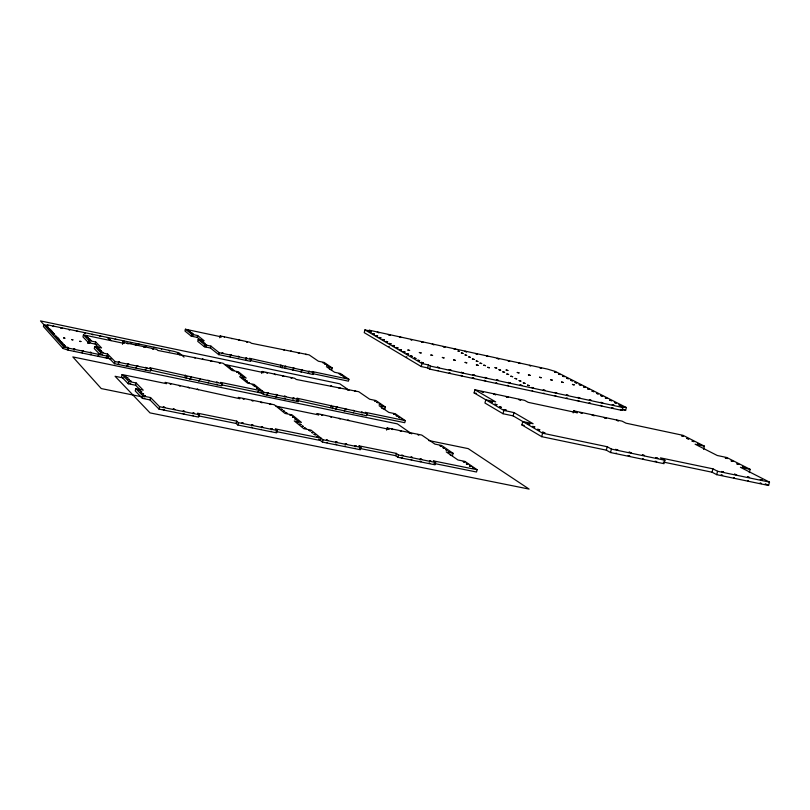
<?xml version="1.0" encoding="UTF-8"?>
<svg xmlns="http://www.w3.org/2000/svg" width="810" height="810" viewBox="0 0 810 810"><rect width="100%" height="100%" fill="white"/><g stroke="black" fill="none" stroke-linecap="round" stroke-linejoin="round"><path stroke-width="1.21" d="M144.828 398.156L144.251 398.105M130.653 383.545L130.086 383.535M68.091 350.123L63.008 348.462L63.463 346.488L67.878 347.399L68.556 348.148L68.091 350.123L111.142 359.043M67.412 349.373L67.878 347.399M122.482 344.321L122.958 342.286L124.132 343.399L83.44 334.874L82.964 336.93L88.533 342.691L95.246 344.088L98.577 347.48M88.533 342.691L89.019 340.605L83.44 334.874M94.77 346.508L94.274 348.614L100.177 354.719L100.683 352.583L94.77 346.508L101.574 347.925L95.732 342.012L89.019 340.605M95.246 344.088L95.732 342.012M100.683 352.583L107.578 354.01L107.072 356.147L114.473 363.69L150.538 371.142L151.055 368.975L149.739 367.73L222.183 383.687L221.656 385.833L150.457 370.14M114.473 363.69L114.98 361.513L107.578 354.01M318.755 439.121L322.421 442.078L360.349 449.732L360.936 447.403L322.998 439.739L311.07 430.15L303.821 428.682L294.263 420.937L301.411 422.395L292.046 414.882L285.009 413.434L274.317 404.777L238.272 397.376L239.881 398.743L165.129 382.35L166.526 383.677L122.077 374.554L121.54 376.802L128.284 383.768L135.624 385.266L140.039 389.772M128.284 383.768L128.82 381.49L122.077 374.554M135.624 385.266L136.171 382.988L128.82 381.49M136.171 382.988L143.238 390.157L135.786 388.638L135.24 390.957L142.418 398.378L149.992 399.917L159.003 409.111L198.632 417.109L199.199 414.72L197.599 413.201L236.692 421.109L238.413 422.648L277.223 430.485L276.635 432.844L237.836 425.017L236.115 423.468L198.248 415.824M142.418 398.378L142.975 396.029L135.786 388.638M149.992 399.917L150.549 397.558L142.975 396.029M159.003 409.111L159.58 406.721L150.549 397.558M219.753 337.76L220.188 335.927L221.474 336.909L185.409 329.225L184.974 331.067L191.271 336.16L197.215 337.416L201.67 340.737L200.971 340.494M191.271 336.16L191.727 334.297L185.409 329.225M184.862 377.247L185.369 375.101M186.27 378.523L186.786 376.367M197.215 337.416L197.66 335.553L191.727 334.297M197.66 335.553L204.201 340.767L198.197 339.491L197.741 341.385L204.383 346.741L210.458 348.027L218.7 354.628L250.462 361.311L250.928 359.387L249.5 358.293L313.642 372.61L313.176 374.524L250.239 360.47M204.383 346.741L204.839 344.827L198.197 339.491M210.458 348.027L210.924 346.113L204.839 344.827M218.7 354.628L219.166 352.684L210.924 346.113M236.115 423.468L236.692 421.109M237.836 425.017L238.413 422.648M261.721 373.471L262.207 371.476L294.668 378.28L296.257 379.455L358.739 391.706L369.674 399.229L375.891 400.525L385.418 407.035L384.912 409.06L381.753 408.402M297.655 400.565L366.525 415.753L367.051 413.657L296.956 398.196L298.657 399.512L298.141 401.628L263.463 394.46L263.979 392.334L254.158 384.446L247.526 383.069L239.638 376.68L246.189 378.047L238.434 371.82L231.974 370.464L223.104 363.275L157.889 350.467L156.644 349.343L122.958 342.286M280.442 366.839L280.918 364.915M281.951 367.942L282.417 366.019M220.188 335.927L250.077 342.296L251.434 343.288L309.147 354.891L318.401 361.219L324.142 362.445L332.191 367.902L331.725 369.755L329.407 369.269M330.703 407.389L331.219 405.294M322.421 442.078L322.998 439.739M332.485 408.726L333.011 406.61M332.191 367.902L326.379 366.677L334.57 372.266L340.443 373.511L348.908 379.262L348.432 381.166L312.832 373.663M626.363 407.541L555.215 371.405L547.459 369.097L369.147 330.176L370.858 331.179L364.925 329.893L364.237 332.657L421.24 366.545L427.619 367.912L429.644 369.107L622.039 410.427L622.809 407.511L620.318 406.235L626.363 407.541L625.603 410.447L620.764 409.404M386.593 430.12L387.139 427.964L421.767 435.071L434.889 444.103L441.652 445.48L453.104 453.317L452.537 455.534L450.259 455.068M433.998 463.421L476.513 472.007L477.1 469.719L433.36 460.88L435.638 462.5L435.061 464.808L397.892 457.306L395.715 455.696L396.303 453.387L358.86 445.814L360.936 447.403M385.418 407.035L379.11 405.729L388.82 412.401L395.209 413.728L405.273 420.613L404.757 422.699L367.082 414.912M397.892 457.306L398.479 454.987L396.303 453.387M421.24 366.545L421.99 363.548L364.925 329.893M427.619 367.912L428.379 364.925L421.99 363.548M429.644 369.107L430.404 366.11L428.379 364.925M663.258 462.034L712.071 472.22L716.688 474.66L768.589 485.484L769.5 482.122L717.599 471.278L712.982 468.848L660.504 457.873L664.919 460.262L664.008 463.684L610.527 452.537L606.336 450.158L541.708 436.671L521.903 424.936L522.774 421.554L533.112 423.721L513.975 412.563L503.85 410.427L474.123 392.921L474.923 389.772L524.657 400.383L528.14 402.327L577.378 412.817L573.713 410.842L573.176 412.908M664.919 460.262L611.439 449.094L607.237 446.735L542.599 433.208L513.125 415.864L503.01 413.728L503.85 410.427M74.48 351.145L73.963 351.115M513.125 415.864L513.975 412.563M541.708 436.671L542.599 433.208M606.336 450.158L607.237 446.735M610.527 452.537L611.439 449.094M703.606 449.317L704.447 446.178L683.043 435.334L625.948 423.164L622.11 421.159L573.713 410.842M712.071 472.22L712.982 468.848M716.688 474.66L717.599 471.278M749.27 472.615L750.151 469.354L726.793 457.508L717.255 455.493L695.091 444.194L704.447 446.178M643.616 458.966L642.573 458.825M327.129 442.705L326.683 442.645M96.005 344.615L96.805 344.908L96.218 344.655M206.125 346.66L205.062 346.386L206.125 346.579M402.246 457.883L401.122 457.549L402.145 457.68M261.346 429.229L261.134 429.381M336.525 409.303L335.492 408.979L336.464 409.141M136.495 367.811L135.948 367.75L136.485 367.983M628.459 455.625L629.603 455.888M629.937 456.192L628.135 455.635M656.596 461.751L654.875 461.265M198.946 380.71L198.43 380.659L198.966 380.892M258.876 392.01L257.863 391.716L258.846 391.848M734.174 477.657L733.566 477.617L734.265 477.91M293.615 400.444L292.592 400.11L293.574 400.282M98.253 355.985L99.164 356.258L97.969 356.005M54.847 334.945L55.019 335.137M59.687 340.301C58.128 340.19 61.438 340.615 59.859 340.504M86.316 335.958C84.675 335.796 88.179 336.322 86.518 336.17M437.764 370.575L438.362 370.605M472.554 377.855L474.063 378.31L472.281 377.885M485.554 380.832L484.046 380.376L485.656 380.72M508.164 385.489L507.556 385.428L508.437 385.752M532.14 390.845L532.676 390.855M389.245 346.366L389.073 346.488M142.074 396.849L101.25 388.567L72.839 356.926L397.386 423.883L411.743 433.866M159.58 406.721L199.199 414.72M398.479 454.987L435.638 462.5M276.038 431.527L320.456 440.498L321.033 438.159L275.38 428.925L277.223 430.485M359.488 448.375L395.715 455.696M123.758 378.047L115.091 376.275L150.022 412.897L529.112 489.088L468.2 448.629L428.551 440.498M453.104 453.317L446.249 451.919L457.964 459.979L464.92 461.396L477.1 469.719M221.383 384.801L261.853 393.164L262.369 391.038L220.674 382.411L222.183 383.687M276.028 406.164L318.705 414.923L316.882 413.525L389.144 429.381L387.139 427.964M108.651 356.461L64.142 347.237L40.5 320.912L339.795 383.798L349.049 390.238M405.273 420.613L365.168 412.31L367.051 413.657M114.98 361.513L151.055 368.975M263.979 392.334L298.657 399.512M750.151 469.354L740.431 467.309L769.5 482.122M521.903 424.936L524.202 425.412M224.522 364.429L263.726 372.641L262.207 371.476M348.908 379.262L312.073 371.496L313.642 372.61M219.166 352.684L250.928 359.387M474.123 392.921L476.543 393.437M430.404 366.11L622.809 407.511M411.055 459.665L411.794 459.705M354.851 448.315L355.489 448.305M345.546 446.239L344.756 446.138L345.394 446.411M335.806 444.265L336.717 444.599L335.3 444.275M251.657 427.275L252.548 427.619L251.12 427.285M193.276 415.5L192.426 415.398L193.296 415.733M163.326 409.455L164.197 409.789L162.739 409.445M344.726 410.832L344.017 410.741L344.594 410.974M353.089 412.725L353.474 412.665M81.992 352.775L82.478 352.735M216.594 384.355L217.394 384.649L216.098 384.345M207.816 382.715L208.474 382.735M118.452 364.085L119.232 364.338L117.997 364.115M429.695 463.219L428.935 463.128L429.604 463.401M420.177 461.285L421.099 461.629L419.712 461.305M230.07 356.815L230.485 356.775M747.65 480.735L748.288 480.694M347.46 389.559C345.516 389.245 349.282 389.995 347.338 389.681M615.813 453.246L616.572 453.225M227.742 365.583C225.666 365.249 229.665 366.009 227.549 365.685M377.339 402.428C375.364 402.125 379.191 402.874 377.217 402.56M90.274 342.387L89.505 342.306L90.244 342.549M612.046 407.805L613.292 408.21L611.55 407.805M543.429 393.265L544.117 393.275M496.773 383.049L495.872 382.958L497.036 383.312M239.436 340.21C237.654 339.916 241.107 340.615 239.274 340.301M231.964 338.62L231.792 338.701M224.471 337.021L224.299 337.112M327.22 365.371C325.367 365.057 328.961 365.776 327.088 365.472M530.104 365.533C527.705 365.118 532.555 366.13 530.054 365.685M487.367 356.208C484.805 355.752 489.868 356.815 487.296 356.349M458.612 351.115C455.959 350.639 461.133 351.732 458.49 351.246M411.358 339.623C413.738 340.423 408.858 338.955 411.227 339.755M600.99 405.435L601.891 405.759L600.331 405.425M589.558 402.975L590.46 403.309L588.89 402.975M578.087 400.515L578.988 400.839L577.419 400.505M566.2 398.135L567.476 398.368L566.939 398.145M554.658 395.655L555.933 395.887L555.397 395.665M406.934 356.977L406.296 356.785M461.356 375.445L462.216 375.759L460.596 375.415M448.993 372.964L450.33 373.207L449.823 372.995M306.058 354.405C307.547 354.952 304.428 353.97 305.917 354.507M760.408 483.135L761.532 483.55L759.78 483.185M721.558 475.035L722.662 475.45L720.89 475.075M655.827 461.325L656.606 461.568M309.288 371.355C310.858 371.932 307.628 370.899 309.147 371.456M293.706 368.064C295.285 368.641 291.975 367.588 293.554 368.165M206.196 344.554C207.694 345.111 204.535 344.098 205.993 344.645M246.098 360.055L246.605 360.258L245.521 360.025M355.428 391.22C357.109 391.817 353.636 390.744 355.296 391.341M237.786 358.425L238.413 358.445M374.979 400.818C376.68 401.436 373.238 400.342 374.868 400.95M161.706 349.009L161.494 349.1M154.092 347.409L153.88 347.5M180.023 354.871L179.82 354.972M146.458 345.809L146.235 345.9M239.173 373.602C240.823 374.23 237.34 373.096 238.99 373.724M361.705 414.345L362.283 414.578L361.128 414.335M267.351 394.845L267.908 395.077L266.915 394.905M101.939 354.385L102.455 354.577L101.24 354.355M145.223 369.765L145.982 369.795M90.487 354.375L90.953 354.588L89.829 354.355M270.803 431.335L271.563 431.325M183.414 413.515L184.012 413.778L182.665 413.515M623.366 409.303L625.603 410.447M620.389 409.576L622.039 410.427M765.237 483.762L768.589 485.484M474.923 389.772L495.7 401.892L485.777 399.796L484.947 403.026L503.01 413.728M296.43 400.312L298.141 401.628M260.516 392.091L263.463 394.46M184.042 357.139L179.273 353.028L174.413 351.479L47.415 324.83L48.023 325.509L43.841 324.628L43.406 326.501L63.008 348.462M152.26 348.695L153.485 349.009L152.26 348.695M146.772 367.75L145.456 367.446L146.772 367.75M145.395 395.766L143.957 395.432L145.395 395.766M145.081 347.227L143.846 346.933L145.081 347.227M143.562 393.903L142.135 393.569L143.562 393.903M141.76 392.05L140.332 391.726L141.76 392.05M139.958 390.217L138.54 389.893L139.958 390.217M139.259 344.371L138.135 344.108L139.178 344.331M137.781 365.897L136.465 365.593L137.781 365.897M136.657 345.455L135.422 345.171L136.657 345.455M131.19 381.267L129.802 380.943L131.19 381.267M129.478 379.515L128.101 379.201L129.478 379.515M131.595 342.762L130.471 342.498L131.595 342.762M127.778 377.784L126.4 377.47L127.778 377.784M128.78 364.034L127.453 363.72L128.78 364.034M128.263 366.201L126.947 365.897L128.263 366.201M126.097 376.063L124.72 375.749L126.097 376.063M128.213 343.683L126.978 343.399L128.213 343.683M123.92 341.152L122.796 340.888L123.92 341.152M119.748 362.161L118.422 361.857L119.748 362.161M116.225 339.542L115.091 339.279L116.215 339.562M107.365 357.949L106.171 357.676L107.365 357.949M108.51 337.922L107.386 337.659L108.51 337.942M102.961 352.441L101.655 352.137L102.961 352.441M101.463 350.912L100.167 350.608L101.463 350.912M99.63 354.284L98.435 354.01L99.63 354.284M99.974 349.393L98.678 349.09L99.974 349.393M98.496 347.885L97.21 347.581L98.496 347.885M100.784 336.302L99.65 336.039L100.784 336.322M91.419 352.583L90.214 352.309L91.419 352.583M93.039 334.672L91.915 334.408L93.039 334.672M111.183 340.514L110.049 340.251L111.172 340.544M91.267 340.494L90.001 340.2L91.267 340.494M109.846 339.218L108.712 338.955L109.846 339.218M89.849 339.056L88.584 338.762L89.849 339.056M88.442 337.618L87.186 337.325L88.442 337.618M83.187 350.882L81.982 350.629L83.187 350.882M85.283 333.052L84.149 332.778L85.283 333.052M74.935 349.171L73.73 348.887L74.935 349.171M77.507 331.422L76.373 331.179L77.507 331.442M88.918 343.207L87.743 342.964L88.918 343.207M69.721 329.781L68.587 329.518L69.721 329.781M65.347 346.032L64.142 345.759L65.347 346.032M64.091 344.645L62.886 344.361L64.091 344.645M62.836 343.258L61.641 343.015L62.836 343.258M61.601 341.891L60.406 341.638L61.601 341.891M80.909 341.536L79.724 341.293L80.909 341.536M59.15 339.177L57.956 338.924L59.15 339.177M61.914 328.141L60.77 327.908L61.914 328.141M57.935 337.831L56.74 337.588L57.935 337.831M56.72 336.494L55.546 336.221L56.72 336.494M54.331 333.852L53.156 333.609L54.331 333.852M72.88 339.866L71.705 339.613L72.88 339.866M53.156 332.535L51.992 332.272L53.156 332.535M54.098 326.501L52.944 326.268L54.088 326.531M51.972 331.239L50.807 330.996L51.972 331.239M50.807 329.943L49.643 329.7L50.797 329.974M49.653 328.658L48.489 328.414L49.653 328.658M48.499 327.382L47.334 327.139L48.499 327.382M64.841 338.185L63.656 337.942L64.841 338.185M47.355 326.116L46.2 325.873L47.355 326.116M762.443 480.198L760.347 479.652L762.443 480.198M749.533 477.495L747.498 476.918L749.533 477.495M736.573 474.792L734.478 474.245L736.573 474.792M744.846 467.4L742.821 466.874L744.846 467.4M723.573 472.068L721.538 471.491L723.573 472.068M738.953 464.403L736.938 463.887L738.953 464.403M733.131 461.447L731.177 460.9L733.131 461.447M727.36 458.521L725.365 458.014L727.36 458.521M699.476 444.366L697.531 443.87L699.476 444.366M657.821 458.328L655.705 457.782L657.821 458.328M694.079 441.622L692.145 441.126L694.079 441.622M688.733 438.919L686.819 438.423L688.733 438.919M644.517 455.544L642.401 454.997L644.517 455.544M683.448 436.236L681.544 435.74L683.448 436.236M631.172 452.75L629.046 452.203L631.172 452.75M617.767 449.955L615.64 449.408L617.767 449.955M473.83 468.362L472.463 468.038L473.83 468.362M469.446 465.871L470.772 466.256L469.446 465.871M618.364 420.805L616.531 420.299L618.364 420.805M467.734 464.181L466.368 463.867L467.734 464.181M464.717 462.115L463.32 461.751L464.717 462.115M606.295 418.233L604.381 417.747L606.295 418.233M544.765 432.763L542.639 432.206L544.765 432.763M594.176 415.651L592.262 415.166L594.176 415.651M430.94 461.194L429.553 460.87L430.94 461.194M539.733 429.806L537.678 429.32L539.733 429.806M448.689 451.646L449.975 452.02L448.689 451.646M421.686 459.321L420.268 458.956L421.686 459.321M620.804 405.375L619.012 404.909L620.804 405.375M614.051 405.294L612.319 404.808L614.051 405.294M447.1 450.046L445.733 449.692L447.1 450.046M534.752 426.89L532.707 426.404L534.752 426.89M582.025 413.07L580.193 412.553L582.025 413.07M411.065 457.053L412.401 457.447L411.065 457.053M616.197 403.026L614.486 402.55L616.197 403.026M442.959 447.717L444.234 448.092L442.959 447.717M529.821 424.005L527.796 423.529L529.821 424.005M403.096 455.564L401.699 455.24L403.096 455.564M441.399 446.148L440.053 445.804L441.399 446.148M611.631 400.707L609.859 400.251L611.631 400.707M602.65 402.843L600.848 402.378L602.65 402.843M607.115 398.409L605.353 397.963L607.115 398.409M591.219 400.383L589.417 399.917L591.219 400.383M602.64 396.13L600.888 395.685L602.64 396.13M598.215 393.883L596.535 393.417L598.215 393.883M579.747 397.912L577.945 397.447L579.747 397.912M417.585 434.494L418.831 434.859L417.585 434.494M593.821 391.655L592.09 391.21L593.821 391.655M356.218 446.087L354.81 445.763L356.218 446.087M408.939 432.722L410.184 433.077L408.939 432.722M506.048 410.062L504.022 409.546L506.048 410.062M346.771 444.174L345.354 443.85L346.771 444.174M568.245 395.432L566.433 394.966L568.245 395.432M400.272 430.94L401.527 431.295L400.272 430.94M589.477 389.438L587.827 388.982L589.477 389.438M337.294 442.26L335.856 441.885L337.294 442.26M501.461 407.369L499.436 406.853L501.461 407.369M391.594 429.158L392.84 429.513L391.594 429.158M556.693 392.951L554.88 392.485L556.693 392.951M585.174 387.251L583.463 386.815L585.174 387.251M496.915 404.716L494.91 404.2L496.915 404.716M520.638 399.978L518.704 399.482L520.638 399.978M326.45 439.951L327.797 440.346L326.45 439.951M580.912 385.084L579.201 384.649L580.912 385.084M545.11 390.46L543.297 389.995L545.11 390.46M492.419 402.084L490.485 401.618L492.419 402.084M316.619 436.428L317.955 436.823L316.619 436.428M401.213 419.104L402.418 419.448L401.213 419.104M508.224 397.335L506.291 396.839L508.224 397.335M575.07 382.492L576.7 382.938L575.07 382.492M314.118 434.413L315.454 434.808L314.118 434.413M398.682 417.373L399.887 417.717L398.682 417.373M312.964 432.803L311.567 432.479L312.964 432.803M397.366 415.996L396.1 415.672L397.366 415.996M572.518 380.811L570.817 380.376L572.518 380.811M531.755 387.474L533.496 387.96L531.755 387.474M310.503 430.819L309.106 430.495L310.503 430.819M394.875 414.285L393.64 414.001L394.875 414.285M495.781 394.683L493.897 394.237L495.781 394.683M349.1 420.532L347.794 420.228L349.1 420.532M568.367 378.705L566.737 378.321L568.367 378.705M304.489 428.004L305.805 428.389L304.489 428.004M521.832 385.449L520.071 385.033L521.832 385.449M574.179 384.871L572.457 384.426L574.179 384.871M564.266 376.62L562.585 376.184L564.266 376.62M340.291 418.719L338.985 418.416L340.291 418.719M483.286 392.02L481.353 391.524L483.286 392.02M302.079 426.06L303.385 426.435L302.079 426.06M300.986 424.501L299.589 424.136L300.986 424.501M361.604 412.138L362.809 412.482L361.604 412.138M271.137 428.774L272.484 429.158L271.137 428.774M330.217 416.553L331.462 416.907L330.217 416.553M298.606 422.577L297.229 422.263L298.606 422.577M354.324 410.731L353.038 410.397L354.324 410.731M262.815 427.204L261.387 426.88L262.815 427.204M558.606 374.109L560.206 374.554L558.606 374.109M298.455 421.119L297.088 420.805L298.455 421.119M382.664 405.921L381.449 405.638L382.664 405.921M510.138 382.927L508.315 382.462L510.138 382.927M561.563 382.036L563.213 382.492L561.563 382.036M322.613 415.095L321.276 414.74L322.613 415.095M379.11 403.947L380.265 404.281L379.11 403.947M294.82 418.861L296.106 419.226L294.82 418.861M251.778 424.855L253.125 425.25L251.778 424.855M554.587 372.063L556.176 372.499L554.587 372.063M345.829 408.969L344.554 408.675L345.829 408.969M527.492 385.165L529.213 385.641L527.492 385.165M292.491 416.978L293.777 417.352L292.491 416.978M552.207 380.103L550.537 379.708L552.207 380.103M291.458 415.49L290.101 415.176L291.458 415.49M498.403 380.406L496.631 379.981L498.403 380.406M242.069 422.891L243.415 423.286L242.069 422.891M336.099 406.863L337.304 407.207L336.099 406.863M523.29 382.897L525.012 383.373L523.29 382.897M285.707 412.817L286.973 413.191L285.707 412.817M486.638 377.875L484.856 377.45L486.638 377.875M284.705 411.358L283.348 411.004L284.705 411.358M519.139 380.639L520.84 381.115L519.139 380.639M539.531 377.257L541.181 377.713L539.531 377.257M541.515 368.135L539.855 367.71L541.515 368.135M281.181 409.171L282.447 409.536L281.181 409.171M280.209 407.724L278.873 407.42L280.209 407.724M515.028 378.422L516.719 378.888L515.028 378.422M530.115 375.313L528.434 374.908L530.115 375.313M473.091 374.848L474.822 375.334L473.091 374.848M512.639 376.68L510.867 376.225L512.639 376.68M269.841 404.149L271.087 404.504L269.841 404.149M508.599 374.493L506.837 374.038L508.599 374.493M519.008 372.904L517.276 372.458L519.008 372.904M260.84 402.297L262.096 402.661L260.84 402.297M285.242 398.662L283.945 398.328L285.242 398.662M193.104 412.999L194.451 413.394L193.104 412.999M293.2 397.983L294.405 398.328L293.2 397.983M462.976 372.782L461.184 372.357L462.976 372.782M518.683 363.062L520.273 363.498L518.683 363.062M340.018 388.101L338.833 387.818L340.018 388.101M183.232 411.004L184.579 411.399L183.232 411.004M253.074 400.808L251.738 400.494L253.074 400.808M284.553 396.191L285.768 396.546L284.553 396.191M504.589 372.337L502.838 371.881L504.589 372.337M275.38 396.525L276.585 396.87L275.38 396.525M507.87 370.494L506.139 370.038L507.87 370.494M173.34 408.999L174.687 409.394L173.34 408.999M277.101 394.753L275.805 394.419L277.101 394.753M451.089 370.221L449.246 369.755L451.089 370.221M508.022 360.733L509.601 361.169L508.022 360.733M242.777 398.591L244.033 398.955L242.777 398.591M330.895 386.097L332.029 386.421L330.895 386.097M498.97 369.725L500.631 370.19L498.97 369.725M164.764 407.389L163.306 407.055L164.764 407.389M268.424 392.951L267.138 392.658L268.424 392.951M496.702 368.064L495.021 367.669L496.702 368.064M437.42 367.173L439.162 367.659L437.42 367.173M498.899 358.84L497.279 358.455L498.899 358.84M489.372 367.75L487.681 367.345L489.372 367.75M259.666 389.893L258.37 389.559L259.666 389.893M346.376 378.26L345.212 377.956L346.376 378.26M256.406 387.889L257.6 388.233L256.406 387.889M343.156 376.498L344.25 376.812L343.156 376.498M485.504 365.634L483.762 365.188L485.504 365.634M342.134 375.374L341 375.101L342.134 375.374M255.555 386.583L254.279 386.289L255.555 386.583M478.092 365.31L476.381 364.905L478.092 365.31M481.666 363.548L479.976 363.143L481.666 363.548M423.316 362.829L421.494 362.364L423.316 362.829M252.335 384.608L253.53 384.952L252.335 384.608M338.955 373.633L340.038 373.947L338.955 373.633M197.245 389.235L198.49 389.6L197.245 389.235M290.638 377.662L291.772 377.986L290.638 377.662M249.45 382.897L248.184 382.603L249.45 382.897M475.814 353.707L477.404 354.142L475.814 353.707M419.59 360.642L417.808 360.217L419.59 360.642M476.229 361.017L477.859 361.473L476.229 361.017M465.102 362.394L466.762 362.85L465.102 362.394M188.072 387.352L189.317 387.717L188.072 387.352M282.538 375.972L283.672 376.296L282.538 375.972M308.235 373.157L309.329 373.471L308.235 373.157M246.28 380.953L247.455 381.287L246.28 380.953M217.91 382.502L216.614 382.199L217.91 382.502M244.296 379.353L245.481 379.688L244.296 379.353M474.093 359.417L472.382 358.982L474.093 359.417M274.418 374.271L275.552 374.595L274.418 374.271M466.6 351.793L464.93 351.368L466.6 351.793M178.868 385.459L180.124 385.823L178.868 385.459M414.193 358L415.905 358.476L414.193 358M243.506 378.098L242.261 377.814L243.506 378.098M300.449 371.517L301.543 371.83L300.449 371.517M455.402 360.389L453.651 359.934L455.402 360.389M242.413 376.609L243.587 376.944L242.413 376.609M328.678 366.636L329.741 366.94L328.678 366.636M209.091 380.68L207.785 380.376L209.091 380.68M302.019 369.917L300.844 369.613L302.019 369.917M266.277 372.559L267.411 372.883L266.277 372.559M169.654 383.565L170.91 383.93L169.654 383.565M241.633 375.384L240.388 375.06L241.633 375.384M292.653 369.876L293.746 370.19L292.653 369.876M412.25 356.329L410.488 355.904L412.25 356.329M468.747 356.937L470.367 357.382L468.747 356.937M199.037 378.503L200.252 378.857L199.037 378.503M454.187 348.988L455.777 349.424L454.187 348.988M408.635 354.203L406.873 353.788L408.635 354.203M189.661 378.817L190.876 379.171L189.661 378.817M284.837 368.226L285.93 368.54L284.837 368.226M324.658 363.903L325.711 364.196L324.658 363.903M442.351 357.463L444.012 357.919L442.351 357.463M465.061 354.922L466.671 355.367L465.061 354.922M190.178 376.67L191.393 377.014L190.178 376.67M285.312 366.312L286.406 366.616L285.312 366.312M236.631 371.952L237.786 372.276L236.631 371.952M322.674 362.546L323.716 362.839L322.674 362.546M233.877 370.332L232.642 370.038L233.877 370.332M405.051 352.097L403.269 351.641L405.051 352.097M463.016 353.373L461.366 352.988L463.016 353.373M444.913 347.055L443.272 346.67L444.913 347.055M432.58 355.448L430.859 355.033L432.58 355.448M230.85 368.479L231.994 368.803L230.85 368.479M228.977 366.97L230.121 367.294L228.977 366.97M399.836 349.545L401.507 350.011L399.836 349.545M434.018 344.675L432.378 344.291L434.018 344.675M421.119 352.957L419.357 352.502L421.119 352.957M396.333 347.49L397.993 347.946L396.333 347.49M423.093 342.296L421.453 341.901L423.093 342.296M392.87 345.445L394.521 345.91L392.87 345.445M218.943 362.647L220.077 362.971L218.943 362.647M409.607 350.467L407.886 350.062L409.607 350.467M211.825 361.24L210.6 360.956L211.825 361.24M245.977 358.01L247.07 358.324L245.977 358.01M299.194 353.028L298.09 352.745L299.194 353.028M389.438 343.43L391.078 343.885L389.438 343.43M202.409 359.174L203.543 359.498L202.409 359.174M290.8 351.175L291.833 351.469L290.8 351.175M238.059 356.339L239.152 356.653L238.059 356.339M231.225 354.983L230.04 354.679L231.225 354.983M386.036 341.425L387.676 341.881L386.036 341.425M283.429 349.606L284.462 349.89L283.429 349.606M194.117 357.443L195.25 357.767L194.117 357.443M222.183 352.988L223.276 353.302L222.183 352.988M382.674 339.441L384.294 339.896L382.674 339.441M399.553 337.071L401.142 337.507L399.553 337.071M177.906 353.433L178.939 353.727L177.906 353.433M379.333 337.486L380.953 337.932L379.333 337.486M377.652 335.988L375.931 335.553L377.652 335.988M390.116 335.097L388.425 334.672L390.116 335.097M374.372 334.064L372.691 333.659L374.372 334.064M168.733 350.497L169.766 350.791L168.733 350.497M379.05 332.687L377.369 332.252L379.05 332.687M371.122 332.151L369.461 331.756L371.122 332.151M246.341 341.699L247.374 341.992L246.341 341.699M203.928 343.096L204.991 343.399L203.928 343.096M202.257 341.759L203.33 342.063L202.257 341.759M193.094 336.099L191.96 335.826L193.094 336.099M191.94 332.961L190.816 332.667L191.94 332.961M192.486 333.933L193.539 334.236L192.486 333.933M190.35 331.685L189.226 331.401L190.35 331.685M187.748 330.136L188.781 330.429L187.748 330.136"/></g></svg>
